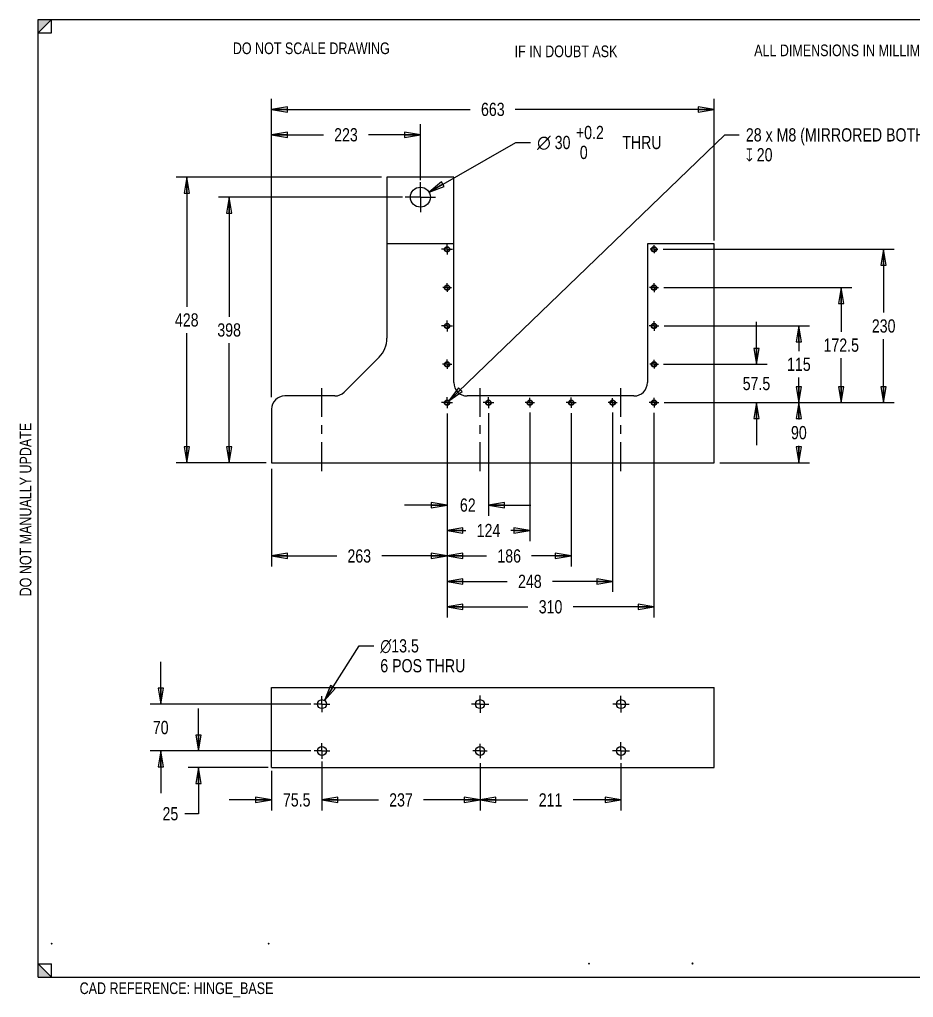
# Model space of a CAD drawing. Header units: inches. Extents: x 0.1 to 16.4, y 0 to 11.6.
# Drawn here: x 0.06 to 10.6, y 0.03 to 11.57 of the extents above; entities that cross this region are included whole.
import ezdxf

# ---------------------------------------------------------------- set-up
doc = ezdxf.new("R2010")
doc.units = ezdxf.units.IN
doc.header["$LTSCALE"] = 0.909449
doc.header["$MEASUREMENT"] = 0
doc.linetypes.add('CENTER', pattern=[0.6, 0.375, -0.075, 0.075, -0.075])
doc.linetypes.add('HIDDEN', pattern=[0.2, 0.1, -0.1])
doc.layers.get('0').update_dxf_attribs({"linetype": 'CONTINUOUS'})
for name, color, linetype in [('02___PRT_ALL_AXES', 7, 'CONTINUOUS'), ('DEFAULT_1', 7, 'CENTER'), ('DEFAULT_2', 8, 'HIDDEN')]:
    doc.layers.add(name, color=color, linetype=linetype)
doc.styles.get("Standard").update_dxf_attribs({"font": 'txt', "width": 0.8})
doc.styles.add('TEXTSTYLE_1', font='gdt', dxfattribs={"width": 0.8})
doc.dimstyles.new('DIMSTYLE_1', dxfattribs={"dimtxt": 0.15625, "dimasz": 0.1875, "dimexe": 0.125, "dimexo": 0.0625, "dimgap": 0.078125, "dimtad": 0, "dimtih": 1, "dimtoh": 1, "dimlfac": 5, "dimzin": 4, "dimdsep": 46, "dimtxsty": 'STANDARD', "dimblk": 'CLOSED', "dimblk1": 'CLOSED', "dimblk2": 'CLOSED', "dimcen": 0.09, "dimadec": 0, "dimazin": 0, "dimtp": 0.01, "dimtm": 0.01, "dimtfac": 1, "dimtofl": 0, "dimtmove": 0, "dimatfit": 3, "dimldrblk": 'CLOSED', "dimfxl": 1, "dimtolj": 1, "dimtzin": 4, "dimarcsym": 0})
doc.dimstyles.new('DIMSTYLE_2', dxfattribs={"dimtxt": 0.15625, "dimasz": 0.1875, "dimexe": 0.125, "dimexo": 0.0625, "dimgap": 0.09, "dimtad": 0, "dimtih": 1, "dimtoh": 1, "dimlfac": 5, "dimzin": 4, "dimdsep": 46, "dimtxsty": 'STANDARD', "dimblk": 'CLOSED', "dimblk1": 'CLOSED', "dimblk2": 'CLOSED', "dimcen": 0.09, "dimadec": 0, "dimazin": 0, "dimtp": 0.01, "dimtm": 0.01, "dimtfac": 1, "dimtofl": 0, "dimtmove": 0, "dimatfit": 2, "dimldrblk": 'CLOSED', "dimfxl": 1, "dimtolj": 1, "dimtzin": 4, "dimarcsym": 0})
doc.dimstyles.new('DIMSTYLE_3', dxfattribs={"dimtxt": 0.15625, "dimasz": 0.1875, "dimexe": 0.125, "dimexo": 0.0625, "dimgap": 0.09, "dimtad": 0, "dimtih": 1, "dimtoh": 1, "dimlfac": 5, "dimzin": 4, "dimdsep": 46, "dimtxsty": 'STANDARD', "dimblk": 'CLOSED', "dimblk1": 'CLOSED', "dimblk2": 'CLOSED', "dimcen": 0.09, "dimadec": 0, "dimazin": 0, "dimtol": 1, "dimtp": 0.2, "dimtfac": 1, "dimtofl": 0, "dimtmove": 0, "dimatfit": 2, "dimldrblk": 'CLOSED', "dimfxl": 1, "dimtolj": 1, "dimtzin": 4, "dimarcsym": 0})

# ---------------------------------------------------------------- blocks, each defined once
blk = doc.blocks.new('_CLOSED')
at = {"color": 0, "linetype": 'BYBLOCK'}
for p, q in [((0, 0), (-1, 0.167)), ((-1, 0.167), (-1, -0.167)), ((-1, -0.167), (0, 0)), ((-1, 0), (0, 0))]:
    blk.add_line(p, q, dxfattribs=at)
blk = doc.blocks.new('*D1')
at = {"color": 2, "linetype": 'CONTINUOUS'}
for p, q in [((4.326, 9.715), (1.902, 9.715)), ((2.027, 9.715), (2.027, 8.186)), ((2.027, 6.345), (2.027, 7.874)), ((2.964, 6.345), (1.902, 6.345))]:
    blk.add_line(p, q, dxfattribs=at)
at = {"color": 2, "linetype": 'CONTINUOUS', "xscale": 0.1875, "yscale": 0.1875, "zscale": 0.1875}
for p, rotation in [((2.027, 9.715), 90), ((2.027, 6.345), 270)]:
    blk.add_blockref('_CLOSED', p, dxfattribs=dict(at, rotation=rotation))
at = {"color": 2, "linetype": 'CONTINUOUS', "insert": (2.027, 8.108), "char_height": 0.1562, "width": 0.375, "attachment_point": 2, "line_spacing_factor": 0.9}
blk.add_mtext('428', dxfattribs=at)
blk = doc.blocks.new('*D3')
at = {"color": 2, "linetype": 'CONTINUOUS'}
for p, q in [((3.027, 8.038), (3.027, 10.64)), ((8.247, 8.967), (8.247, 10.64)), ((3.027, 10.515), (5.371, 10.515)), ((8.247, 10.515), (5.902, 10.515))]:
    blk.add_line(p, q, dxfattribs=at)
at = {"color": 2, "linetype": 'CONTINUOUS', "xscale": 0.1875, "yscale": 0.1875, "zscale": 0.1875, "rotation": 180}
blk.add_blockref('_CLOSED', (3.027, 10.515), dxfattribs=at)
at = {"color": 2, "linetype": 'CONTINUOUS', "xscale": 0.1875, "yscale": 0.1875, "zscale": 0.1875}
blk.add_blockref('_CLOSED', (8.247, 10.515), dxfattribs=at)
at = {"color": 2, "linetype": 'CONTINUOUS', "insert": (5.637, 10.593), "char_height": 0.1562, "width": 0.375, "attachment_point": 2, "line_spacing_factor": 0.9}
blk.add_mtext('663', dxfattribs=at)
blk = doc.blocks.new('*D4')
at = {"color": 2, "linetype": 'CONTINUOUS'}
for p, q in [((5.097, 6.447), (5.097, 5.12)), ((3.027, 6.273), (3.027, 5.12)), ((3.027, 5.245), (3.796, 5.245)), ((5.097, 5.245), (4.328, 5.245))]:
    blk.add_line(p, q, dxfattribs=at)
at = {"color": 2, "linetype": 'CONTINUOUS', "xscale": 0.1875, "yscale": 0.1875, "zscale": 0.1875, "rotation": 180}
blk.add_blockref('_CLOSED', (3.027, 5.245), dxfattribs=at)
at = {"color": 2, "linetype": 'CONTINUOUS', "xscale": 0.1875, "yscale": 0.1875, "zscale": 0.1875}
blk.add_blockref('_CLOSED', (5.097, 5.245), dxfattribs=at)
at = {"color": 2, "linetype": 'CONTINUOUS', "insert": (4.062, 5.323), "char_height": 0.1562, "width": 0.375, "attachment_point": 2, "line_spacing_factor": 0.9}
blk.add_mtext('263', dxfattribs=at)
blk = doc.blocks.new('*D5')
at = {"color": 2, "linetype": 'CONTINUOUS'}
for p, q in [((7.79, 7.054), (9.372, 7.054)), ((9.247, 7.054), (9.247, 6.856)), ((9.247, 6.345), (9.247, 6.543)), ((8.315, 6.345), (9.372, 6.345))]:
    blk.add_line(p, q, dxfattribs=at)
at = {"color": 2, "linetype": 'CONTINUOUS', "xscale": 0.1875, "yscale": 0.1875, "zscale": 0.1875}
for p, rotation in [((9.247, 7.054), 90), ((9.247, 6.345), 270)]:
    blk.add_blockref('_CLOSED', p, dxfattribs=dict(at, rotation=rotation))
at = {"color": 2, "linetype": 'CONTINUOUS', "insert": (9.247, 6.778), "char_height": 0.1562, "width": 0.25, "attachment_point": 2, "line_spacing_factor": 0.9}
blk.add_mtext('90', dxfattribs=at)
blk = doc.blocks.new('*D6')
at = {"color": 2, "linetype": 'CONTINUOUS'}
for p, q in [((5.12, 7.076), (8.372, 10.214)), ((8.372, 10.214), (8.544, 10.214))]:
    blk.add_line(p, q, dxfattribs=at)
at = {"color": 2, "linetype": 'CONTINUOUS', "xscale": 0.1875, "yscale": 0.1875, "zscale": 0.1875, "rotation": 223.985499978}
blk.add_blockref('_CLOSED', (5.12, 7.076), dxfattribs=at)
at = {"color": 2, "linetype": 'CONTINUOUS', "insert": (8.622, 10.292), "char_height": 0.15625, "width": 3.625, "attachment_point": 1, "line_spacing_factor": 0.9}
blk.add_mtext('28 x M8 (MIRRORED BOTH SIDES)\\P\\Fgdt;{\\Fgdt;x}\\Ftxt; 20', dxfattribs=at)
blk = doc.blocks.new('*D7')
at = {"color": 2, "linetype": 'CONTINUOUS'}
for p, q in [((3.027, 2.708), (3.027, 2.241)), ((3.621, 2.489), (3.621, 2.241)), ((3.027, 2.366), (2.527, 2.366)), ((3.621, 2.366), (4.121, 2.366))]:
    blk.add_line(p, q, dxfattribs=at)
at = {"color": 2, "linetype": 'CONTINUOUS', "xscale": 0.1875, "yscale": 0.1875, "zscale": 0.1875}
blk.add_blockref('_CLOSED', (3.027, 2.366), dxfattribs=at)
at = {"color": 2, "linetype": 'CONTINUOUS', "xscale": 0.1875, "yscale": 0.1875, "zscale": 0.1875, "rotation": 180}
blk.add_blockref('_CLOSED', (3.621, 2.366), dxfattribs=at)
at = {"color": 2, "linetype": 'CONTINUOUS', "insert": (3.324, 2.444), "char_height": 0.1562, "width": 0.5, "attachment_point": 2, "line_spacing_factor": 0.9}
blk.add_mtext('75.5', dxfattribs=at)
blk = doc.blocks.new('*D8')
at = {"color": 2, "linetype": 'CONTINUOUS'}
for p, q in [((3.65, 3.54), (4.06, 4.184)), ((4.06, 4.184), (4.232, 4.184))]:
    blk.add_line(p, q, dxfattribs=at)
at = {"color": 2, "linetype": 'CONTINUOUS', "xscale": 0.1875, "yscale": 0.1875, "zscale": 0.1875, "rotation": 237.4662033405}
blk.add_blockref('_CLOSED', (3.65, 3.54), dxfattribs=at)
at = {"color": 2, "linetype": 'CONTINUOUS', "insert": (4.31, 4.262), "char_height": 0.15625, "width": 1.25, "attachment_point": 1, "line_spacing_factor": 0.9, "style": 'TEXTSTYLE_1'}
blk.add_mtext('{\\Fgdt;n}\\Ftxt;13.5\\P6 POS THRU', dxfattribs=at)
blk = doc.blocks.new('*D9')
at = {"color": 2, "linetype": 'CONTINUOUS'}
for p, q in [((1.72, 3.496), (1.72, 3.996)), ((3.489, 3.496), (1.595, 3.496)), ((3.189, 2.944), (1.595, 2.944)), ((1.72, 2.944), (1.72, 2.444))]:
    blk.add_line(p, q, dxfattribs=at)
at = {"color": 2, "linetype": 'CONTINUOUS', "xscale": 0.1875, "yscale": 0.1875, "zscale": 0.1875}
for p, rotation in [((1.72, 3.496), 270), ((1.72, 2.944), 90)]:
    blk.add_blockref('_CLOSED', p, dxfattribs=dict(at, rotation=rotation))
at = {"color": 2, "linetype": 'CONTINUOUS', "insert": (1.72, 3.298), "char_height": 0.1562, "width": 0.25, "attachment_point": 2, "line_spacing_factor": 0.9}
blk.add_mtext('70', dxfattribs=at)
blk = doc.blocks.new('*D10')
at = {"color": 2, "linetype": 'CONTINUOUS'}
for p, q in [((3.621, 2.82), (3.621, 2.241)), ((5.487, 2.584), (5.487, 2.241)), ((3.621, 2.366), (4.289, 2.366)), ((5.487, 2.366), (4.82, 2.366))]:
    blk.add_line(p, q, dxfattribs=at)
at = {"color": 2, "linetype": 'CONTINUOUS', "xscale": 0.1875, "yscale": 0.1875, "zscale": 0.1875, "rotation": 180}
blk.add_blockref('_CLOSED', (3.621, 2.366), dxfattribs=at)
at = {"color": 2, "linetype": 'CONTINUOUS', "xscale": 0.1875, "yscale": 0.1875, "zscale": 0.1875}
blk.add_blockref('_CLOSED', (5.487, 2.366), dxfattribs=at)
at = {"color": 2, "linetype": 'CONTINUOUS', "insert": (4.554, 2.444), "char_height": 0.1562, "width": 0.375, "attachment_point": 2, "line_spacing_factor": 0.9}
blk.add_mtext('237', dxfattribs=at)
blk = doc.blocks.new('*D11')
at = {"color": 2, "linetype": 'CONTINUOUS'}
for p, q in [((5.487, 2.799), (5.487, 2.241)), ((7.149, 2.801), (7.149, 2.241)), ((5.487, 2.366), (6.052, 2.366)), ((7.149, 2.366), (6.584, 2.366))]:
    blk.add_line(p, q, dxfattribs=at)
at = {"color": 2, "linetype": 'CONTINUOUS', "xscale": 0.1875, "yscale": 0.1875, "zscale": 0.1875, "rotation": 180}
blk.add_blockref('_CLOSED', (5.487, 2.366), dxfattribs=at)
at = {"color": 2, "linetype": 'CONTINUOUS', "xscale": 0.1875, "yscale": 0.1875, "zscale": 0.1875}
blk.add_blockref('_CLOSED', (7.149, 2.366), dxfattribs=at)
at = {"color": 2, "linetype": 'CONTINUOUS', "insert": (6.318, 2.444), "char_height": 0.1562, "width": 0.375, "attachment_point": 2, "line_spacing_factor": 0.9}
blk.add_mtext('211', dxfattribs=at)
blk = doc.blocks.new('*D12')
at = {"color": 2, "linetype": 'CONTINUOUS'}
for p, q in [((4.885, 9.538), (5.909, 10.125)), ((5.909, 10.125), (6.081, 10.125))]:
    blk.add_line(p, q, dxfattribs=at)
at = {"color": 2, "linetype": 'CONTINUOUS', "xscale": 0.1875, "yscale": 0.1875, "zscale": 0.1875, "rotation": 209.8211797619}
blk.add_blockref('_CLOSED', (4.885, 9.538), dxfattribs=at)
at = {"color": 2, "linetype": 'CONTINUOUS', "width": 0.8}
for s, p in [('+0.2', (6.617, 10.164)), ('30', (6.367, 10.046)), (' THRU', (7.117, 10.046)), (' 0', (6.617, 9.929))]:
    blk.add_text(s, height=0.1562, dxfattribs=at).set_placement(p)
at = {"color": 2, "linetype": 'CONTINUOUS', "style": 'TEXTSTYLE_1'}
blk.add_text('n', height=0.156, dxfattribs=at).set_placement((6.159, 10.046))
blk = doc.blocks.new('*D13')
at = {"color": 2, "linetype": 'CONTINUOUS'}
for p, q in [((8.747, 7.507), (8.747, 8.007)), ((7.652, 7.507), (8.872, 7.507)), ((7.657, 7.054), (8.872, 7.054)), ((8.747, 7.054), (8.747, 6.554))]:
    blk.add_line(p, q, dxfattribs=at)
at = {"color": 2, "linetype": 'CONTINUOUS', "xscale": 0.1875, "yscale": 0.1875, "zscale": 0.1875}
for p, rotation in [((8.747, 7.507), 270), ((8.747, 7.054), 90)]:
    blk.add_blockref('_CLOSED', p, dxfattribs=dict(at, rotation=rotation))
at = {"color": 2, "linetype": 'CONTINUOUS', "insert": (8.747, 7.358), "char_height": 0.1562, "width": 0.5, "attachment_point": 2, "line_spacing_factor": 0.9}
blk.add_mtext('57.5', dxfattribs=at)
blk = doc.blocks.new('*D14')
at = {"color": 2, "linetype": 'CONTINUOUS'}
for p, q in [((7.659, 7.959), (9.372, 7.959)), ((9.247, 7.959), (9.247, 7.663)), ((9.247, 7.054), (9.247, 7.35)), ((7.657, 7.054), (9.372, 7.054))]:
    blk.add_line(p, q, dxfattribs=at)
at = {"color": 2, "linetype": 'CONTINUOUS', "xscale": 0.1875, "yscale": 0.1875, "zscale": 0.1875}
for p, rotation in [((9.247, 7.959), 90), ((9.247, 7.054), 270)]:
    blk.add_blockref('_CLOSED', p, dxfattribs=dict(at, rotation=rotation))
at = {"color": 2, "linetype": 'CONTINUOUS', "insert": (9.247, 7.585), "char_height": 0.1562, "width": 0.375, "attachment_point": 2, "line_spacing_factor": 0.9}
blk.add_mtext('115', dxfattribs=at)
blk = doc.blocks.new('*D15')
at = {"color": 2, "linetype": 'CONTINUOUS'}
for p, q in [((7.653, 8.412), (9.872, 8.412)), ((9.747, 8.412), (9.747, 7.889)), ((9.747, 7.054), (9.747, 7.577)), ((7.657, 7.054), (9.872, 7.054))]:
    blk.add_line(p, q, dxfattribs=at)
at = {"color": 2, "linetype": 'CONTINUOUS', "xscale": 0.1875, "yscale": 0.1875, "zscale": 0.1875}
for p, rotation in [((9.747, 8.412), 90), ((9.747, 7.054), 270)]:
    blk.add_blockref('_CLOSED', p, dxfattribs=dict(at, rotation=rotation))
at = {"color": 2, "linetype": 'CONTINUOUS', "insert": (9.747, 7.811), "char_height": 0.1562, "width": 0.625, "attachment_point": 2, "line_spacing_factor": 0.9}
blk.add_mtext('172.5', dxfattribs=at)
blk = doc.blocks.new('*D16')
at = {"color": 2, "linetype": 'CONTINUOUS'}
for p, q in [((7.647, 8.865), (10.372, 8.865)), ((10.247, 8.865), (10.247, 8.116)), ((10.247, 7.054), (10.247, 7.803)), ((7.657, 7.054), (10.372, 7.054))]:
    blk.add_line(p, q, dxfattribs=at)
at = {"color": 2, "linetype": 'CONTINUOUS', "xscale": 0.1875, "yscale": 0.1875, "zscale": 0.1875}
for p, rotation in [((10.247, 8.865), 90), ((10.247, 7.054), 270)]:
    blk.add_blockref('_CLOSED', p, dxfattribs=dict(at, rotation=rotation))
at = {"color": 2, "linetype": 'CONTINUOUS', "insert": (10.247, 8.037), "char_height": 0.1562, "width": 0.375, "attachment_point": 2, "line_spacing_factor": 0.9}
blk.add_mtext('230', dxfattribs=at)
blk = doc.blocks.new('*D17')
at = {"color": 2, "linetype": 'CONTINUOUS'}
for p, q in [((5.097, 6.926), (5.097, 5.72)), ((5.586, 6.928), (5.586, 5.72)), ((5.097, 5.845), (4.597, 5.845)), ((5.586, 5.845), (6.086, 5.845))]:
    blk.add_line(p, q, dxfattribs=at)
at = {"color": 2, "linetype": 'CONTINUOUS', "xscale": 0.1875, "yscale": 0.1875, "zscale": 0.1875}
blk.add_blockref('_CLOSED', (5.097, 5.845), dxfattribs=at)
at = {"color": 2, "linetype": 'CONTINUOUS', "xscale": 0.1875, "yscale": 0.1875, "zscale": 0.1875, "rotation": 180}
blk.add_blockref('_CLOSED', (5.586, 5.845), dxfattribs=at)
at = {"color": 2, "linetype": 'CONTINUOUS', "insert": (5.342, 5.923), "char_height": 0.1562, "width": 0.25, "attachment_point": 2, "line_spacing_factor": 0.9}
blk.add_mtext('62', dxfattribs=at)
blk = doc.blocks.new('*D18')
at = {"color": 2, "linetype": 'CONTINUOUS'}
for p, q in [((5.097, 6.926), (5.097, 5.42)), ((6.074, 6.936), (6.074, 5.42)), ((5.097, 5.545), (5.32, 5.545)), ((6.074, 5.545), (5.851, 5.545))]:
    blk.add_line(p, q, dxfattribs=at)
at = {"color": 2, "linetype": 'CONTINUOUS', "xscale": 0.1875, "yscale": 0.1875, "zscale": 0.1875, "rotation": 180}
blk.add_blockref('_CLOSED', (5.097, 5.545), dxfattribs=at)
at = {"color": 2, "linetype": 'CONTINUOUS', "xscale": 0.1875, "yscale": 0.1875, "zscale": 0.1875}
blk.add_blockref('_CLOSED', (6.074, 5.545), dxfattribs=at)
at = {"color": 2, "linetype": 'CONTINUOUS', "insert": (5.586, 5.623), "char_height": 0.1562, "width": 0.375, "attachment_point": 2, "line_spacing_factor": 0.9}
blk.add_mtext('124', dxfattribs=at)
blk = doc.blocks.new('*D19')
at = {"color": 2, "linetype": 'CONTINUOUS'}
for p, q in [((5.097, 6.926), (5.097, 5.12)), ((6.562, 6.931), (6.562, 5.12)), ((5.097, 5.245), (5.564, 5.245)), ((6.562, 5.245), (6.095, 5.245))]:
    blk.add_line(p, q, dxfattribs=at)
at = {"color": 2, "linetype": 'CONTINUOUS', "xscale": 0.1875, "yscale": 0.1875, "zscale": 0.1875, "rotation": 180}
blk.add_blockref('_CLOSED', (5.097, 5.245), dxfattribs=at)
at = {"color": 2, "linetype": 'CONTINUOUS', "xscale": 0.1875, "yscale": 0.1875, "zscale": 0.1875}
blk.add_blockref('_CLOSED', (6.562, 5.245), dxfattribs=at)
at = {"color": 2, "linetype": 'CONTINUOUS', "insert": (5.83, 5.323), "char_height": 0.1562, "width": 0.375, "attachment_point": 2, "line_spacing_factor": 0.9}
blk.add_mtext('186', dxfattribs=at)
blk = doc.blocks.new('*D20')
at = {"color": 2, "linetype": 'CONTINUOUS'}
for p, q in [((5.097, 6.926), (5.097, 4.82)), ((7.05, 6.938), (7.05, 4.82)), ((5.097, 4.945), (5.808, 4.945)), ((7.05, 4.945), (6.34, 4.945))]:
    blk.add_line(p, q, dxfattribs=at)
at = {"color": 2, "linetype": 'CONTINUOUS', "xscale": 0.1875, "yscale": 0.1875, "zscale": 0.1875, "rotation": 180}
blk.add_blockref('_CLOSED', (5.097, 4.945), dxfattribs=at)
at = {"color": 2, "linetype": 'CONTINUOUS', "xscale": 0.1875, "yscale": 0.1875, "zscale": 0.1875}
blk.add_blockref('_CLOSED', (7.05, 4.945), dxfattribs=at)
at = {"color": 2, "linetype": 'CONTINUOUS', "insert": (6.074, 5.023), "char_height": 0.1562, "width": 0.375, "attachment_point": 2, "line_spacing_factor": 0.9}
blk.add_mtext('248', dxfattribs=at)
blk = doc.blocks.new('*D21')
at = {"color": 2, "linetype": 'CONTINUOUS'}
for p, q in [((5.097, 6.926), (5.097, 4.52)), ((7.538, 6.935), (7.538, 4.52)), ((5.097, 4.645), (6.052, 4.645)), ((7.538, 4.645), (6.584, 4.645))]:
    blk.add_line(p, q, dxfattribs=at)
at = {"color": 2, "linetype": 'CONTINUOUS', "xscale": 0.1875, "yscale": 0.1875, "zscale": 0.1875, "rotation": 180}
blk.add_blockref('_CLOSED', (5.097, 4.645), dxfattribs=at)
at = {"color": 2, "linetype": 'CONTINUOUS', "xscale": 0.1875, "yscale": 0.1875, "zscale": 0.1875}
blk.add_blockref('_CLOSED', (7.538, 4.645), dxfattribs=at)
at = {"color": 2, "linetype": 'CONTINUOUS', "insert": (6.318, 4.723), "char_height": 0.1562, "width": 0.375, "attachment_point": 2, "line_spacing_factor": 0.9}
blk.add_mtext('310', dxfattribs=at)
blk = doc.blocks.new('*D22')
at = {"color": 2, "linetype": 'CONTINUOUS'}
for p, q in [((2.167, 2.944), (2.167, 3.444)), ((3.492, 2.944), (2.042, 2.944)), ((2.988, 2.748), (2.042, 2.748)), ((2.167, 2.748), (2.167, 2.203)), ((2.167, 2.203), (2.005, 2.203))]:
    blk.add_line(p, q, dxfattribs=at)
at = {"color": 2, "linetype": 'CONTINUOUS', "xscale": 0.1875, "yscale": 0.1875, "zscale": 0.1875}
for p, rotation in [((2.167, 2.944), 270), ((2.167, 2.748), 90)]:
    blk.add_blockref('_CLOSED', p, dxfattribs=dict(at, rotation=rotation))
at = {"color": 2, "linetype": 'CONTINUOUS', "insert": (1.927, 2.281), "char_height": 0.1562, "width": 0.25, "attachment_point": 3, "line_spacing_factor": 0.9}
blk.add_mtext('25', dxfattribs=at)
blk = doc.blocks.new('*D25')
at = {"color": 2, "linetype": 'CONTINUOUS'}
for p, q in [((3.027, 7.118), (3.027, 10.34)), ((4.783, 9.68), (4.783, 10.34)), ((3.027, 10.215), (3.639, 10.215)), ((4.783, 10.215), (4.17, 10.215))]:
    blk.add_line(p, q, dxfattribs=at)
at = {"color": 2, "linetype": 'CONTINUOUS', "xscale": 0.1875, "yscale": 0.1875, "zscale": 0.1875, "rotation": 180}
blk.add_blockref('_CLOSED', (3.027, 10.215), dxfattribs=at)
at = {"color": 2, "linetype": 'CONTINUOUS', "xscale": 0.1875, "yscale": 0.1875, "zscale": 0.1875}
blk.add_blockref('_CLOSED', (4.783, 10.215), dxfattribs=at)
at = {"color": 2, "linetype": 'CONTINUOUS', "insert": (3.905, 10.293), "char_height": 0.1562, "width": 0.375, "attachment_point": 2, "line_spacing_factor": 0.9}
blk.add_mtext('223', dxfattribs=at)
blk = doc.blocks.new('*D26')
at = {"color": 2, "linetype": 'CONTINUOUS'}
for p, q in [((4.572, 9.479), (2.402, 9.479)), ((2.527, 9.479), (2.527, 8.068)), ((2.527, 6.345), (2.527, 7.756)), ((2.964, 6.345), (2.402, 6.345))]:
    blk.add_line(p, q, dxfattribs=at)
at = {"color": 2, "linetype": 'CONTINUOUS', "xscale": 0.1875, "yscale": 0.1875, "zscale": 0.1875}
for p, rotation in [((2.527, 9.479), 90), ((2.527, 6.345), 270)]:
    blk.add_blockref('_CLOSED', p, dxfattribs=dict(at, rotation=rotation))
at = {"color": 2, "linetype": 'CONTINUOUS', "insert": (2.527, 7.99), "char_height": 0.1562, "width": 0.375, "attachment_point": 2, "line_spacing_factor": 0.9}
blk.add_mtext('398', dxfattribs=at)

msp = doc.modelspace()

# ---------------------------------------------------------------- hatches: boundary and pattern name
at = {"linetype": 'CONTINUOUS'}
h = msp.add_hatch(color=2, dxfattribs=at)
edge = h.paths.add_edge_path()
edge.add_line((0.2756, 11.5748), (0.4331, 11.5748))
edge.add_line((0.2756, 11.4173), (0.2756, 11.5748))
edge.add_line((0.2756, 11.4173), (0.4331, 11.5748))
h = msp.add_hatch(color=2, dxfattribs=at)
edge = h.paths.add_edge_path()
edge.add_line((0.2756, 0.2756), (0.2756, 0.4331))
edge.add_line((0.2756, 0.2756), (0.4331, 0.2756))
edge.add_line((0.4331, 0.2756), (0.2756, 0.4331))

# ---------------------------------------------------------------- linework, layer by layer
at = {"color": 7, "linetype": 'CONTINUOUS'}
for p, q in [((0.2756, 11.4173), (0.4331, 11.5748)), ((0.2756, 11.4173), (0.2756, 11.5748)), ((0.2756, 11.5748), (0.4331, 11.5748)), ((0.4331, 11.4173), (0.4331, 11.5748)), ((0.4331, 11.5748), (16.2598, 11.5748)), ((0.2756, 0.4331), (0.2756, 11.4173)), ((0.2756, 11.4173), (0.4331, 11.4173)), ((4.3888, 9.7153), (4.3888, 7.8142)), ((5.1762, 9.7153), (4.3888, 9.7153)), ((5.1762, 7.2901), (5.1762, 9.7153)), ((5.1762, 8.9279), (4.3888, 8.9279)), ((8.2471, 8.9279), (7.4597, 8.9279)), ((7.4597, 8.9279), (7.4597, 7.2901)), ((8.2471, 6.3452), (8.2471, 8.9279)), ((4.2966, 7.5915), (3.8838, 7.1787)), ((3.7724, 7.1326), (3.1841, 7.1326)), ((7.3022, 7.1326), (5.3337, 7.1326)), ((3.0266, 6.9751), (3.0266, 6.3452)), ((3.0266, 6.3452), (8.2471, 6.3452)), ((3.0266, 2.7476), (3.0266, 3.6925)), ((3.0266, 3.6925), (8.2471, 3.6925)), ((8.2471, 2.7476), (8.2471, 3.6925)), ((3.0266, 2.7476), (8.2471, 2.7476)), ((0.4392, 0.6631), (0.4269, 0.6754)), ((0.4392, 0.6754), (0.4269, 0.6631)), ((2.9983, 0.6631), (2.986, 0.6754)), ((2.9983, 0.6754), (2.986, 0.6631)), ((0.4331, 0.2756), (0.2756, 0.4331)), ((0.2756, 0.2756), (0.2756, 0.4331)), ((0.2756, 0.4331), (0.4331, 0.4331)), ((0.4331, 0.2756), (0.4331, 0.4331)), ((6.7778, 0.4269), (6.7655, 0.4392)), ((6.7778, 0.4392), (6.7655, 0.4269)), ((7.9983, 0.4269), (7.986, 0.4392)), ((7.9983, 0.4392), (7.986, 0.4269)), ((0.2756, 0.2756), (0.4331, 0.2756)), ((0.4331, 0.2756), (16.2598, 0.2756))]:
    msp.add_line(p, q, dxfattribs=at)
for centre, radius in [((4.7825, 9.479), 0.1181), ((5.0975, 8.8649), 0.0307), ((5.0975, 8.8649), 0.0268), ((7.5384, 8.8649), 0.0307), ((7.5384, 8.8649), 0.0268), ((5.0975, 8.4121), 0.0307), ((5.0975, 8.4121), 0.0268), ((7.5384, 8.4121), 0.0307), ((7.5384, 8.4121), 0.0268), ((5.0975, 7.9594), 0.0307), ((5.0975, 7.9594), 0.0268), ((7.5384, 7.9594), 0.0307), ((7.5384, 7.9594), 0.0268), ((5.0975, 7.5066), 0.0307), ((5.0975, 7.5066), 0.0268), ((7.5384, 7.5066), 0.0307), ((7.5384, 7.5066), 0.0268), ((5.0975, 7.0539), 0.0307), ((5.0975, 7.0539), 0.0268), ((5.5857, 7.0539), 0.0307), ((5.5857, 7.0539), 0.0268), ((6.0739, 7.0539), 0.0307), ((6.0739, 7.0539), 0.0268), ((6.5621, 7.0539), 0.0307), ((6.5621, 7.0539), 0.0268), ((7.0503, 7.0539), 0.0307), ((7.0503, 7.0539), 0.0268), ((7.5384, 7.0539), 0.0307), ((7.5384, 7.0539), 0.0268)]:
    msp.add_circle(centre, radius, dxfattribs=at)
for centre, radius, start, end in [((4.0739, 7.8142), 0.315, 315, 360), ((5.3337, 7.2901), 0.1575, 180, 270), ((7.3022, 7.2901), 0.1575, 270, 360), ((3.7724, 7.2901), 0.1575, 270, 315), ((3.1841, 6.9751), 0.1575, 90, 180)]:
    msp.add_arc(centre, radius, start, end, dxfattribs=at)
at = {"layer": '02___PRT_ALL_AXES', "color": 7, "linetype": 'CENTER'}
for p, q in [((4.7825, 9.479), (4.7825, 9.6577)), ((4.7825, 9.479), (4.6039, 9.479)), ((4.7825, 9.479), (4.7825, 9.3004)), ((4.7825, 9.479), (4.9611, 9.479)), ((5.0975, 8.8649), (5.0975, 8.9288)), ((5.0975, 8.8649), (5.0336, 8.8649)), ((5.0975, 8.8649), (5.0975, 8.801)), ((5.0975, 8.8649), (5.1614, 8.8649)), ((5.0975, 8.4121), (5.0975, 8.464)), ((5.0975, 8.4121), (5.0457, 8.4121)), ((5.0975, 8.4121), (5.0975, 8.3603)), ((5.0975, 8.4121), (5.1493, 8.4121)), ((5.0975, 7.9594), (5.0975, 8.0242)), ((5.0975, 7.9594), (5.0327, 7.9594)), ((5.0975, 7.9594), (5.0975, 7.8945)), ((5.0975, 7.9594), (5.1623, 7.9594)), ((5.0975, 7.5066), (5.0422, 7.5066)), ((5.0975, 7.5066), (5.0975, 7.5619)), ((5.0975, 7.5066), (5.0975, 7.4513)), ((5.0975, 7.5066), (5.1528, 7.5066)), ((3.6211, 6.2452), (3.6211, 7.2247)), ((5.4873, 6.2452), (5.4873, 7.2247)), ((7.1487, 6.2452), (7.1487, 7.2247)), ((5.0975, 7.0539), (5.0324, 7.0539)), ((5.0975, 7.0539), (5.0975, 7.119)), ((5.0975, 7.0539), (5.1626, 7.0539)), ((5.0975, 7.0539), (5.0975, 6.9887)), ((5.5857, 7.0539), (5.5223, 7.0539)), ((5.5857, 7.0539), (5.5857, 7.1173)), ((5.5857, 7.0539), (5.6491, 7.0539)), ((5.5857, 7.0539), (5.5857, 6.9904)), ((6.0739, 7.0539), (6.0186, 7.0539)), ((6.0739, 7.0539), (6.0739, 7.1092)), ((6.0739, 7.0539), (6.1292, 7.0539)), ((6.0739, 7.0539), (6.0739, 6.9985)), ((6.5621, 7.0539), (6.5021, 7.0539)), ((6.5621, 7.0539), (6.5621, 7.1138)), ((6.5621, 7.0539), (6.622, 7.0539)), ((6.5621, 7.0539), (6.5621, 6.9939)), ((7.0503, 7.0539), (6.9964, 7.0539)), ((7.0503, 7.0539), (7.0503, 7.1077)), ((7.0503, 7.0539), (7.1041, 7.0539)), ((7.0503, 7.0539), (7.0503, 7)), ((3.6211, 3.4957), (3.6211, 3.5901)), ((5.4873, 3.4957), (5.4873, 3.5974)), ((7.1487, 3.4957), (7.1487, 3.5921)), ((3.6211, 3.4957), (3.5267, 3.4957)), ((3.6211, 3.4957), (3.6211, 3.4013)), ((3.6211, 3.4957), (3.7155, 3.4957)), ((5.4873, 3.4957), (5.3855, 3.4957)), ((5.4873, 3.4957), (5.4873, 3.3939)), ((5.4873, 3.4957), (5.589, 3.4957)), ((7.1487, 3.4957), (7.0522, 3.4957)), ((7.1487, 3.4957), (7.2451, 3.4957)), ((7.1487, 3.4957), (7.1487, 3.3992)), ((3.6211, 2.9445), (3.6211, 3.0368)), ((5.4873, 2.9445), (5.4873, 3.029)), ((7.1487, 2.9445), (7.1487, 3.0461)), ((3.6211, 2.9445), (3.5289, 2.9445)), ((3.6211, 2.9445), (3.6211, 2.8522)), ((3.6211, 2.9445), (3.7134, 2.9445)), ((5.4873, 2.9445), (5.4028, 2.9445)), ((5.4873, 2.9445), (5.5717, 2.9445)), ((5.4873, 2.9445), (5.4873, 2.86)), ((7.1487, 2.9445), (7.0471, 2.9445)), ((7.1487, 2.9445), (7.2503, 2.9445)), ((7.1487, 2.9445), (7.1487, 2.8429))]:
    msp.add_line(p, q, dxfattribs=at)
at = {"layer": '02___PRT_ALL_AXES', "color": 7, "linetype": 'CONTINUOUS'}
for centre in [(3.6211, 3.4957), (5.4873, 3.4957), (7.1487, 3.4957), (3.6211, 2.9445), (5.4873, 2.9445), (7.1487, 2.9445)]:
    msp.add_circle(centre, 0.0531, dxfattribs=at)
at = {"layer": 'DEFAULT_1', "color": 7, "linetype": 'CENTER'}
for p, q in [((7.5384, 8.8649), (7.5384, 8.9114)), ((7.5384, 8.8649), (7.4919, 8.8649)), ((7.5384, 8.8649), (7.585, 8.8649)), ((7.5384, 8.8649), (7.5384, 8.8184)), ((7.5384, 8.4121), (7.5384, 8.4647)), ((7.5384, 8.4121), (7.4859, 8.4121)), ((7.5384, 8.4121), (7.591, 8.4121)), ((7.5384, 8.4121), (7.5384, 8.3596)), ((7.5384, 7.9594), (7.5384, 8.0171)), ((7.5384, 7.9594), (7.4808, 7.9594)), ((7.5384, 7.9594), (7.5961, 7.9594)), ((7.5384, 7.9594), (7.5384, 7.9017)), ((7.5384, 7.5066), (7.4874, 7.5066)), ((7.5384, 7.5066), (7.5384, 7.5577)), ((7.5384, 7.5066), (7.5895, 7.5066)), ((7.5384, 7.5066), (7.5384, 7.4555)), ((7.5384, 7.0539), (7.4822, 7.0539)), ((7.5384, 7.0539), (7.5384, 7.1101)), ((7.5384, 7.0539), (7.5946, 7.0539)), ((7.5384, 7.0539), (7.5384, 6.9976))]:
    msp.add_line(p, q, dxfattribs=at)
at = {"layer": 'DEFAULT_2', "color": 8, "linetype": 'HIDDEN'}
for centre in [(5.0975, 8.8649), (7.5384, 8.8649), (5.0975, 8.4121), (7.5384, 8.4121), (5.0975, 7.9594), (7.5384, 7.9594), (5.0975, 7.5066), (7.5384, 7.5066), (5.0975, 7.0539), (5.5857, 7.0539), (6.0739, 7.0539), (6.5621, 7.0539), (7.0503, 7.0539), (7.5384, 7.0539)]:
    msp.add_circle(centre, 0.0315, dxfattribs=at)

# ---------------------------------------------------------------- texts
at = {"color": 2, "linetype": 'CONTINUOUS', "char_height": 0.137795, "attachment_point": 2, "line_spacing_factor": 0.9}
for s, insert, width in [('DO NOT SCALE DRAWING', (3.4964, 11.3047), 2.204724), ('IF IN DOUBT ASK', (6.5004, 11.2686), 1.653543), ('ALL DIMENSIONS IN MILLIMETRES', (9.9447, 11.2803), 3.19685), ('CAD REFERENCE: HINGE_BASE', (1.9065, 0.2123), 2.755906)]:
    msp.add_mtext(s, dxfattribs=dict(at, insert=insert, width=width))
at = {"color": 2, "linetype": 'CONTINUOUS', "insert": (0.0573, 5.7918), "char_height": 0.137795, "width": 2.425197, "attachment_point": 2, "rotation": 90, "line_spacing_factor": 0.9}
msp.add_mtext('DO NOT MANUALLY UPDATE', dxfattribs=at)

# ---------------------------------------------------------------- dimensions: what is measured, and where the dimension line sits
at = {"color": 2, "linetype": 'CONTINUOUS'}
for base, p1, p2, angle, picture, middle in [((3.0266, 10.5153), (8.2471, 8.9045), (3.0266, 7.9754), 180, '*D3', (5.6408, 10.5153)), ((2.0266, 6.3452), (4.3888, 9.7153), (3.0266, 6.3452), 270, '*D1', (2.0305, 8.0302)), ((2.5266, 9.479), (3.0266, 6.3452), (4.6344, 9.479), 90, '*D26', (2.5305, 7.9121)), ((10.2471, 8.86488), (7.59465, 7.05385), (7.58495, 8.86488), 90, '*D16', (10.2471, 7.95936)), ((9.7471, 8.4121), (7.5946, 7.0539), (7.591, 8.4121), 90, '*D15', (9.7666, 7.733)), ((8.7471, 7.5066), (7.5946, 7.0539), (7.5895, 7.5066), 90, '*D13', (8.751, 7.2802)), ((9.2471, 7.9594), (7.5946, 7.0539), (7.5961, 7.9594), 90, '*D14', (9.2666, 7.5066)), ((9.2471, 7.0539), (8.2525, 6.3452), (7.7272, 7.0539), 90, '*D5', (9.2471, 6.6995)), ((1.7204, 2.9445), (3.552, 3.4957), (3.2517, 2.9445), 270, '*D9', (1.7204, 3.2201)), ((2.1668, 2.9445), (3.0501, 2.7476), (3.5542, 2.9445), 90, '*D22', (1.8062, 2.203))]:
    dim = msp.add_linear_dim(base=base, p1=p1, p2=p2, angle=angle, dimstyle='DIMSTYLE_1', dxfattribs=at)
    dim.commit()
    dim.dimension.update_dxf_attribs({"geometry": picture, "text_midpoint": middle, "dimtype": 160})
for base, p1, p2, picture, middle in [((4.7825, 10.2153), (3.0266, 7.0551), (4.7825, 9.6172), '*D25', (3.9085, 10.2153)), ((5.5857, 5.8452), (5.0975, 6.9887), (5.5857, 6.9904), '*D17', (5.3416, 5.8452)), ((7.0503, 4.9452), (5.0975, 6.9887), (7.0503, 7), '*D20', (6.0778, 4.9452)), ((6.0739, 5.5452), (5.0975, 6.9887), (6.0739, 6.9985), '*D18', (5.6052, 5.5452)), ((7.5384, 4.6452), (5.0975, 6.9887), (7.5384, 6.9976), '*D21', (6.318, 4.6452)), ((6.5621, 5.2452), (5.0975, 6.9887), (6.5621, 6.9939), '*D19', (5.8454, 5.2452)), ((5.0975, 5.2452), (3.0266, 6.3351), (5.0975, 6.5097), '*D4', (4.066, 5.2452)), ((3.6211, 2.3658), (3.0266, 2.7703), (3.6211, 2.1783), '*D7', (3.3278, 2.3658)), ((5.4873, 2.3658), (3.6211, 2.8828), (5.4873, 2.6468), '*D10', (4.5542, 2.3658)), ((7.1487, 2.3658), (5.4873, 2.8614), (7.1487, 2.8632), '*D11', (6.3023, 2.3658))]:
    dim = msp.add_linear_dim(base=base, p1=p1, p2=p2, dimstyle='DIMSTYLE_1', dxfattribs=at)
    dim.commit()
    dim.dimension.update_dxf_attribs({"geometry": picture, "text_midpoint": middle, "dimtype": 160})
for p1, p2, text, dimstyle, picture, middle in [((4.885, 9.5378), (4.6801, 9.4203), '%%c<> THRU', 'DIMSTYLE_3', '*D12', (6.9504, 10.1246)), ((5.12016, 7.07573), (5.07484, 7.03198), '28 x M<> (MIRRORED BOTH SIDES)\\P{\\Fgdt;x} 20', 'DIMSTYLE_2', '*D6', (10.43418, 10.09691)), ((3.6497, 3.5405), (3.5925, 3.4509), '%%c<>\\P6 POS THRU', 'DIMSTYLE_2', '*D8', (4.9352, 4.0669))]:
    dim = msp.add_diameter_dim_2p(p1=p1, p2=p2, text=text, dimstyle=dimstyle, override={"dimpost": '<>'}, dxfattribs=at)
    dim.commit()
    dim.dimension.update_dxf_attribs({"geometry": picture, "text_midpoint": middle, "dimtype": 163})

doc.saveas('drawing.dxf')
